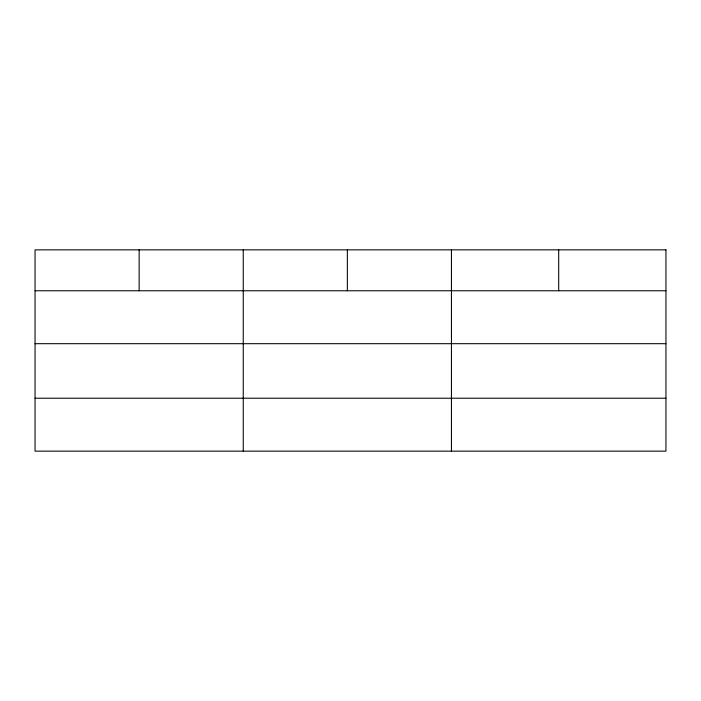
<?xml version="1.0" encoding="UTF-8"?>
<svg xmlns="http://www.w3.org/2000/svg" width="701" height="701" viewBox="0 0 701 701"><rect width="100%" height="100%" fill="white"/><g stroke="black" fill="none" stroke-linecap="round" stroke-linejoin="round"><path stroke-width="1.05" d="M35.05 290.766L665.95 290.766M35.05 343.692L665.95 343.692M35.05 398.221L665.95 398.221M558.697 249.854L558.697 290.766M451.444 249.854L451.444 451.146M347.345 249.854L347.345 290.766M243.247 249.854L243.247 451.146M139.149 249.854L139.149 290.766M665.95 249.854L35.05 249.854L35.05 451.146L665.95 451.146L665.95 249.854"/></g></svg>
